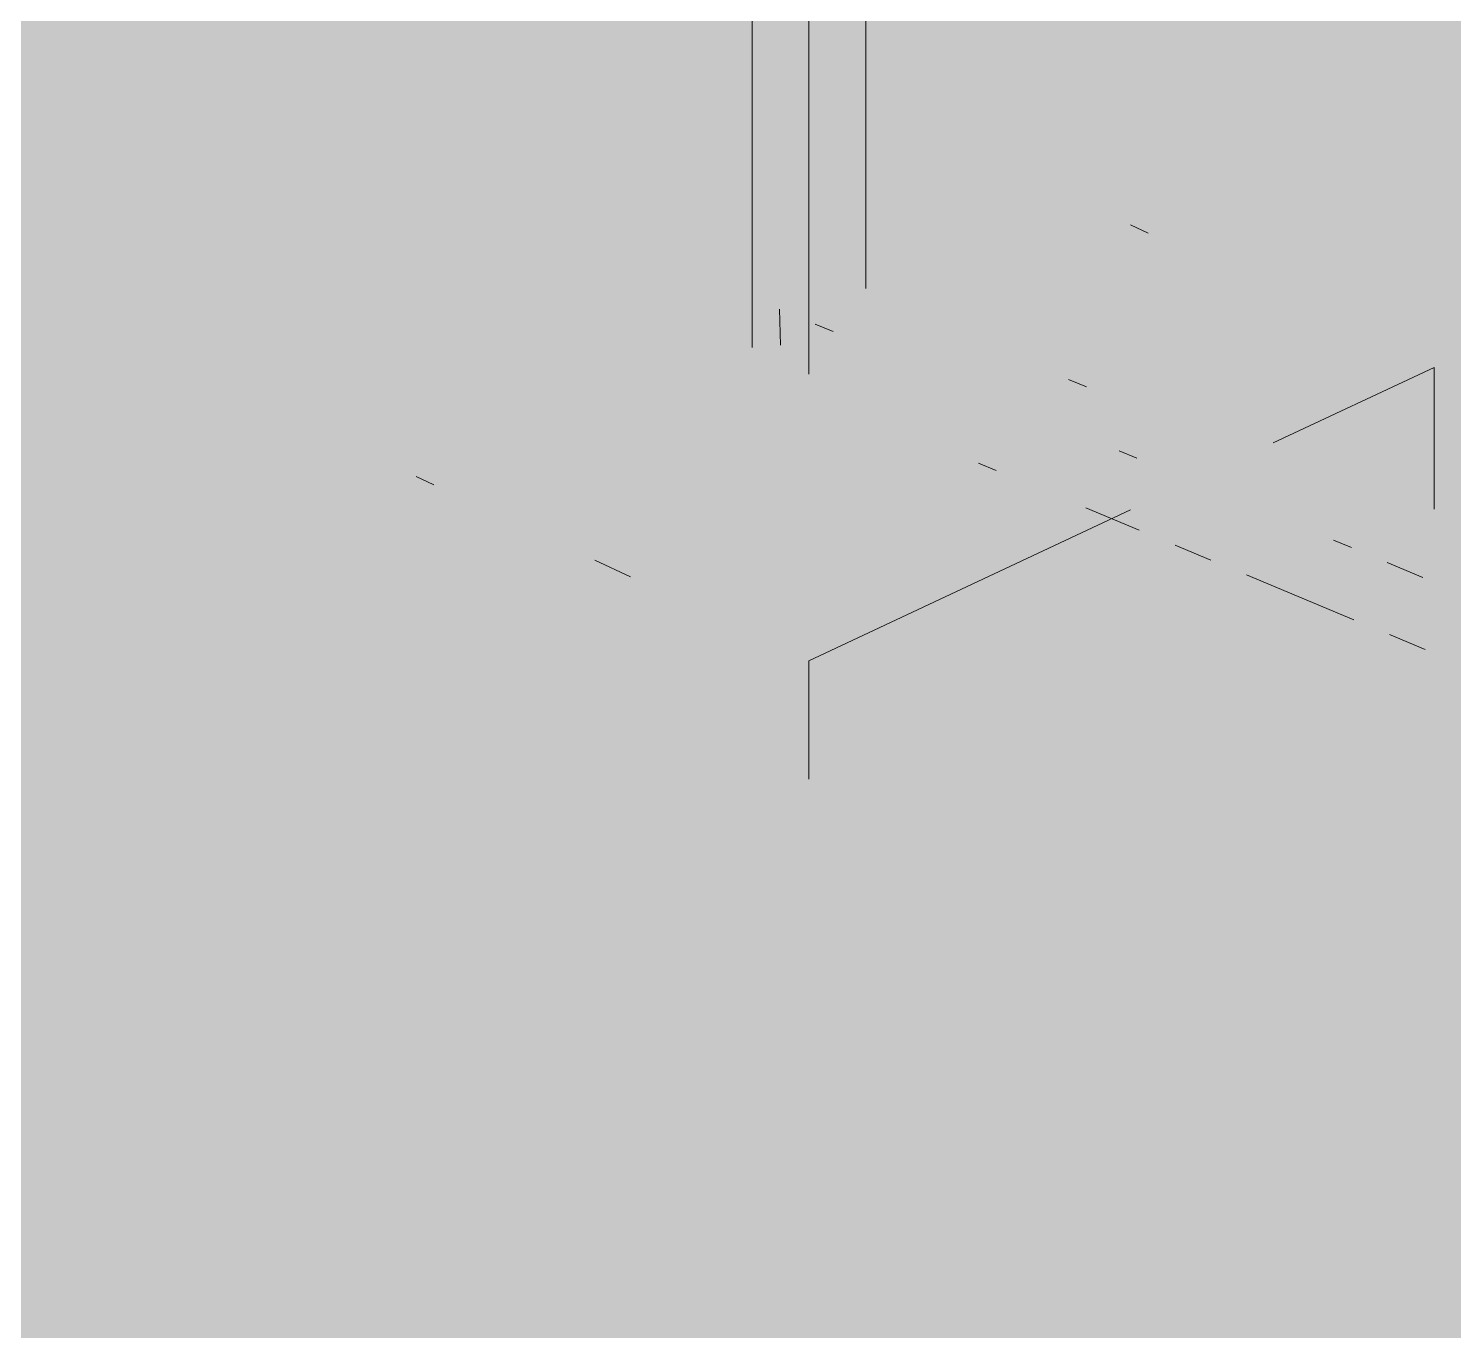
# Paper-space layout '03 3D Building and Roof' of a CAD drawing. Header units: millimetres. Extents: x 5 to 415, y 5 to 292.
# Drawn here: x 261.357 to 264.489, y 66.274 to 69.136 of the extents above; entities that cross this region are included whole.
import ezdxf

# ---------------------------------------------------------------- set-up
doc = ezdxf.new("R2010")
doc.units = ezdxf.units.MM
doc.layers.add('EXISTING', color=7, linetype='Continuous')
doc.layers.add('IMAGES', color=7, linetype='Continuous')

# ---------------------------------------------------------------- blocks, each defined once
blk = doc.blocks.new('SHEET_03')
at = {"layer": 'EXISTING', "color": 250, "lineweight": 9}
for p, q in [((262.9478, 68.4344), (262.9478, 70.7302)), ((263.0727, 70.455), (263.0727, 68.3758)), ((263.1976, 68.5643), (263.1976, 70.427)), ((263.8185, 68.6859), (263.7792, 68.7043)), ((263.0103, 68.4397), (263.0076, 68.5189)), ((263.0862, 68.4861), (263.1255, 68.4697)), ((264.0932, 68.2252), (264.4465, 68.3911)), ((264.4465, 68.0792), (264.4465, 68.3911)), ((263.6825, 68.3482), (263.6432, 68.3646)), ((263.7541, 68.2077), (263.7934, 68.1913)), ((263.4843, 68.1641), (263.445, 68.1804)), ((262.2092, 68.1515), (262.2485, 68.1331)), ((263.0727, 67.7461), (263.7792, 68.0778)), ((263.7986, 68.033), (263.6808, 68.0822)), ((263.9558, 67.9675), (263.8772, 68.0003)), ((264.2255, 68.0112), (264.2648, 67.9948)), ((262.6017, 67.9673), (262.6802, 67.9304)), ((264.27, 67.8365), (264.0343, 67.9348)), ((264.3434, 67.962), (264.4219, 67.9293)), ((264.4272, 67.771), (264.3486, 67.8037)), ((263.0727, 67.7461), (263.0727, 67.4862))]:
    blk.add_line(p, q, dxfattribs=at)
at = {"layer": 'IMAGES', "color": 7}
for points in [[(262.7382, 69.0217), (262.8345, 69.0217), (262.7382, 70.7569), (262.8345, 70.7569)], [(262.8345, 68.9253), (262.9309, 68.9253), (262.8345, 70.7569), (262.9309, 70.7569)], [(262.9309, 69.0217), (263.3164, 69.0217), (262.9309, 70.1785), (263.3164, 70.1785)], [(263.3164, 69.0217), (263.4127, 69.0217), (263.3164, 69.9857), (263.4127, 69.9857)], [(243.6582, 69.1181), (262.7382, 69.1181), (243.6582, 69.2145), (262.7382, 69.2145)], [(263.4127, 69.1181), (264.4727, 69.1181), (263.4127, 69.2145), (264.4727, 69.2145)], [(264.4727, 69.1181), (264.5691, 69.1181), (264.4727, 69.2145), (264.5691, 69.2145)], [(243.8509, 69.0217), (262.7382, 69.0217), (243.8509, 69.1181), (262.7382, 69.1181)], [(263.4127, 69.0217), (264.5691, 69.0217), (263.4127, 69.1181), (264.5691, 69.1181)], [(244.14, 68.9253), (262.5455, 68.9253), (244.14, 69.0217), (262.5455, 69.0217)], [(262.5455, 68.9253), (262.8345, 68.9253), (262.5455, 69.0217), (262.8345, 69.0217)], [(262.9309, 68.5397), (263.22, 68.5397), (262.9309, 69.0217), (263.22, 69.0217)], [(263.22, 68.9253), (263.3164, 68.9253), (263.22, 69.0217), (263.3164, 69.0217)], [(263.3164, 68.9253), (263.4127, 68.9253), (263.3164, 69.0217), (263.4127, 69.0217)], [(263.4127, 68.9253), (263.6055, 68.9253), (263.4127, 69.0217), (263.6055, 69.0217)], [(263.6055, 68.9253), (264.7618, 68.9253), (263.6055, 69.0217), (264.7618, 69.0217)], [(244.2364, 68.8289), (262.4491, 68.8289), (244.2364, 68.9253), (262.4491, 68.9253)], [(262.4491, 68.8289), (262.5455, 68.8289), (262.4491, 68.9253), (262.5455, 68.9253)], [(262.5455, 68.8289), (262.7382, 68.8289), (262.5455, 68.9253), (262.7382, 68.9253)], [(262.7382, 68.8289), (262.8345, 68.8289), (262.7382, 68.9253), (262.8345, 68.9253)], [(262.8345, 68.8289), (262.9309, 68.8289), (262.8345, 68.9253), (262.9309, 68.9253)], [(263.22, 68.8289), (263.4127, 68.8289), (263.22, 68.9253), (263.4127, 68.9253)], [(263.4127, 68.8289), (263.5091, 68.8289), (263.4127, 68.9253), (263.5091, 68.9253)], [(263.5091, 68.8289), (263.6055, 68.8289), (263.5091, 68.9253), (263.6055, 68.9253)], [(263.6055, 68.8289), (263.7018, 68.8289), (263.6055, 68.9253), (263.7018, 68.9253)], [(263.7018, 68.8289), (263.7982, 68.8289), (263.7018, 68.9253), (263.7982, 68.9253)], [(263.7982, 68.8289), (264.7618, 68.8289), (263.7982, 68.9253), (264.7618, 68.9253)], [(244.5255, 68.7325), (262.16, 68.7325), (244.5255, 68.8289), (262.16, 68.8289)], [(262.16, 68.7325), (262.3527, 68.7325), (262.16, 68.8289), (262.3527, 68.8289)], [(262.3527, 68.7325), (262.4491, 68.7325), (262.3527, 68.8289), (262.4491, 68.8289)], [(262.4491, 68.7325), (262.5455, 68.7325), (262.4491, 68.8289), (262.5455, 68.8289)], [(262.5455, 68.7325), (262.6418, 68.7325), (262.5455, 68.8289), (262.6418, 68.8289)], [(262.6418, 68.7325), (262.9309, 68.7325), (262.6418, 68.8289), (262.9309, 68.8289)], [(263.22, 68.7325), (263.5091, 68.7325), (263.22, 68.8289), (263.5091, 68.8289)], [(263.5091, 68.7325), (263.6055, 68.7325), (263.5091, 68.8289), (263.6055, 68.8289)], [(263.6055, 68.7325), (263.7018, 68.7325), (263.6055, 68.8289), (263.7018, 68.8289)], [(263.7018, 68.7325), (263.7982, 68.7325), (263.7018, 68.8289), (263.7982, 68.8289)], [(263.7982, 68.7325), (263.9909, 68.7325), (263.7982, 68.8289), (263.9909, 68.8289)], [(263.9909, 68.7325), (264.9545, 68.7325), (263.9909, 68.8289), (264.9545, 68.8289)], [(244.7182, 68.6361), (261.9673, 68.6361), (244.7182, 68.7325), (261.9673, 68.7325)], [(261.9673, 68.6361), (262.0636, 68.6361), (261.9673, 68.7325), (262.0636, 68.7325)], [(262.0636, 68.6361), (262.16, 68.6361), (262.0636, 68.7325), (262.16, 68.7325)], [(262.16, 68.6361), (262.2564, 68.6361), (262.16, 68.7325), (262.2564, 68.7325)], [(262.2564, 68.6361), (262.3527, 68.6361), (262.2564, 68.7325), (262.3527, 68.7325)], [(262.3527, 68.6361), (262.4491, 68.6361), (262.3527, 68.7325), (262.4491, 68.7325)], [(262.4491, 68.6361), (262.9309, 68.6361), (262.4491, 68.7325), (262.9309, 68.7325)], [(263.22, 68.6361), (263.7018, 68.6361), (263.22, 68.7325), (263.7018, 68.7325)], [(263.7018, 68.6361), (263.7982, 68.6361), (263.7018, 68.7325), (263.7982, 68.7325)], [(263.7982, 68.6361), (263.8945, 68.6361), (263.7982, 68.7325), (263.8945, 68.7325)], [(263.8945, 68.6361), (263.9909, 68.6361), (263.8945, 68.7325), (263.9909, 68.7325)], [(263.9909, 68.6361), (264.1836, 68.6361), (263.9909, 68.7325), (264.1836, 68.7325)], [(264.1836, 68.6361), (265.0509, 68.6361), (264.1836, 68.7325), (265.0509, 68.7325)], [(244.9109, 68.5397), (261.7745, 68.5397), (244.9109, 68.6361), (261.7745, 68.6361)], [(261.7745, 68.5397), (261.8709, 68.5397), (261.7745, 68.6361), (261.8709, 68.6361)], [(261.8709, 68.5397), (261.9673, 68.5397), (261.8709, 68.6361), (261.9673, 68.6361)], [(261.9673, 68.5397), (262.0636, 68.5397), (261.9673, 68.6361), (262.0636, 68.6361)], [(262.0636, 68.5397), (262.16, 68.5397), (262.0636, 68.6361), (262.16, 68.6361)], [(262.16, 68.5397), (262.2564, 68.5397), (262.16, 68.6361), (262.2564, 68.6361)], [(262.2564, 68.5397), (262.9309, 68.5397), (262.2564, 68.6361), (262.9309, 68.6361)], [(263.22, 68.5397), (263.9909, 68.5397), (263.22, 68.6361), (263.9909, 68.6361)], [(263.9909, 68.5397), (264.0873, 68.5397), (263.9909, 68.6361), (264.0873, 68.6361)], [(264.0873, 68.5397), (264.1836, 68.5397), (264.0873, 68.6361), (264.1836, 68.6361)], [(264.1836, 68.5397), (264.3764, 68.5397), (264.1836, 68.6361), (264.3764, 68.6361)], [(264.3764, 68.5397), (264.4727, 68.5397), (264.3764, 68.6361), (264.4727, 68.6361)], [(264.4727, 68.5397), (265.1473, 68.5397), (264.4727, 68.6361), (265.1473, 68.6361)], [(245.0073, 68.4433), (261.6782, 68.4433), (245.0073, 68.5397), (261.6782, 68.5397)], [(261.6782, 68.4433), (261.7745, 68.4433), (261.6782, 68.5397), (261.7745, 68.5397)], [(261.7745, 68.4433), (261.8709, 68.4433), (261.7745, 68.5397), (261.8709, 68.5397)], [(261.8709, 68.4433), (261.9673, 68.4433), (261.8709, 68.5397), (261.9673, 68.5397)], [(261.9673, 68.4433), (262.0636, 68.4433), (261.9673, 68.5397), (262.0636, 68.5397)], [(262.0636, 68.4433), (262.9309, 68.4433), (262.0636, 68.5397), (262.9309, 68.5397)], [(262.9309, 68.4433), (263.1236, 68.4433), (262.9309, 68.5397), (263.1236, 68.5397)], [(263.1236, 68.4433), (263.3164, 68.4433), (263.1236, 68.5397), (263.3164, 68.5397)], [(263.3164, 68.4433), (263.4127, 68.4433), (263.3164, 68.5397), (263.4127, 68.5397)], [(263.4127, 68.4433), (264.0873, 68.4433), (263.4127, 68.5397), (264.0873, 68.5397)], [(264.0873, 68.4433), (264.1836, 68.4433), (264.0873, 68.5397), (264.1836, 68.5397)], [(264.1836, 68.4433), (264.28, 68.4433), (264.1836, 68.5397), (264.28, 68.5397)], [(264.28, 68.4433), (264.3764, 68.4433), (264.28, 68.5397), (264.3764, 68.5397)], [(264.3764, 68.4433), (264.4727, 68.4433), (264.3764, 68.5397), (264.4727, 68.5397)], [(264.4727, 68.4433), (264.5691, 68.4433), (264.4727, 68.5397), (264.5691, 68.5397)], [(245.2964, 68.3469), (261.5818, 68.3469), (245.2964, 68.4433), (261.5818, 68.4433)], [(261.5818, 68.0577), (261.6782, 68.0577), (261.5818, 68.4433), (261.6782, 68.4433)], [(261.6782, 68.3469), (261.7745, 68.3469), (261.6782, 68.4433), (261.7745, 68.4433)], [(261.7745, 68.3469), (263.0273, 68.3469), (261.7745, 68.4433), (263.0273, 68.4433)], [(263.0273, 68.3469), (263.1236, 68.3469), (263.0273, 68.4433), (263.1236, 68.4433)], [(263.1236, 68.3469), (263.22, 68.3469), (263.1236, 68.4433), (263.22, 68.4433)], [(263.22, 68.3469), (263.3164, 68.3469), (263.22, 68.4433), (263.3164, 68.4433)], [(263.3164, 68.3469), (263.5091, 68.3469), (263.3164, 68.4433), (263.5091, 68.4433)], [(263.5091, 68.3469), (263.6055, 68.3469), (263.5091, 68.4433), (263.6055, 68.4433)], [(263.6055, 68.3469), (263.7018, 68.3469), (263.6055, 68.4433), (263.7018, 68.4433)], [(263.7018, 68.3469), (264.3764, 68.3469), (263.7018, 68.4433), (264.3764, 68.4433)], [(264.3764, 68.3469), (264.4727, 68.3469), (264.3764, 68.4433), (264.4727, 68.4433)], [(264.4727, 68.3469), (264.5691, 68.3469), (264.4727, 68.4433), (264.5691, 68.4433)], [(245.5855, 68.2505), (261.5818, 68.2505), (245.5855, 68.3469), (261.5818, 68.3469)], [(261.6782, 68.0577), (261.7745, 68.0577), (261.6782, 68.3469), (261.7745, 68.3469)], [(261.7745, 68.2505), (263.1236, 68.2505), (261.7745, 68.3469), (263.1236, 68.3469)], [(263.1236, 68.2505), (263.22, 68.2505), (263.1236, 68.3469), (263.22, 68.3469)], [(263.22, 68.2505), (263.3164, 68.2505), (263.22, 68.3469), (263.3164, 68.3469)], [(263.3164, 68.2505), (263.4127, 68.2505), (263.3164, 68.3469), (263.4127, 68.3469)], [(263.4127, 68.2505), (263.5091, 68.2505), (263.4127, 68.3469), (263.5091, 68.3469)], [(263.5091, 68.2505), (263.6055, 68.2505), (263.5091, 68.3469), (263.6055, 68.3469)], [(263.6055, 68.2505), (263.7018, 68.2505), (263.6055, 68.3469), (263.7018, 68.3469)], [(263.7018, 68.1541), (263.7982, 68.1541), (263.7018, 68.3469), (263.7982, 68.3469)], [(263.7982, 68.2505), (263.8945, 68.2505), (263.7982, 68.3469), (263.8945, 68.3469)], [(263.8945, 68.2505), (264.4727, 68.2505), (263.8945, 68.3469), (264.4727, 68.3469)], [(264.4727, 68.0577), (264.5691, 68.0577), (264.4727, 68.3469), (264.5691, 68.3469)], [(245.6818, 68.1541), (261.5818, 68.1541), (245.6818, 68.2505), (261.5818, 68.2505)], [(261.7745, 68.1541), (263.22, 68.1541), (261.7745, 68.2505), (263.22, 68.2505)], [(263.22, 68.1541), (263.3164, 68.1541), (263.22, 68.2505), (263.3164, 68.2505)], [(263.3164, 68.1541), (263.4127, 68.1541), (263.3164, 68.2505), (263.4127, 68.2505)], [(263.4127, 68.1541), (263.5091, 68.1541), (263.4127, 68.2505), (263.5091, 68.2505)], [(263.5091, 68.1541), (263.6055, 68.1541), (263.5091, 68.2505), (263.6055, 68.2505)], [(263.6055, 68.1541), (263.7018, 68.1541), (263.6055, 68.2505), (263.7018, 68.2505)], [(263.7982, 68.1541), (263.8945, 68.1541), (263.7982, 68.2505), (263.8945, 68.2505)], [(263.8945, 68.1541), (263.9909, 68.1541), (263.8945, 68.2505), (263.9909, 68.2505)], [(263.9909, 68.1541), (264.1836, 68.1541), (263.9909, 68.2505), (264.1836, 68.2505)], [(264.1836, 68.1541), (264.4727, 68.1541), (264.1836, 68.2505), (264.4727, 68.2505)], [(245.9709, 68.0577), (261.5818, 68.0577), (245.9709, 68.1541), (261.5818, 68.1541)], [(261.7745, 68.0577), (263.5091, 68.0577), (261.7745, 68.1541), (263.5091, 68.1541)], [(263.5091, 68.0577), (263.7982, 68.0577), (263.5091, 68.1541), (263.7982, 68.1541)], [(263.7982, 68.0577), (263.8945, 68.0577), (263.7982, 68.1541), (263.8945, 68.1541)], [(263.8945, 68.0577), (263.9909, 68.0577), (263.8945, 68.1541), (263.9909, 68.1541)], [(263.9909, 68.0577), (264.1836, 68.0577), (263.9909, 68.1541), (264.1836, 68.1541)], [(264.1836, 68.0577), (264.28, 68.0577), (264.1836, 68.1541), (264.28, 68.1541)], [(264.28, 68.0577), (264.3764, 68.0577), (264.28, 68.1541), (264.3764, 68.1541)], [(264.3764, 68.0577), (264.4727, 68.0577), (264.3764, 68.1541), (264.4727, 68.1541)], [(246.0673, 67.9613), (261.5818, 67.9613), (246.0673, 68.0577), (261.5818, 68.0577)], [(261.5818, 67.9613), (261.6782, 67.9613), (261.5818, 68.0577), (261.6782, 68.0577)], [(261.6782, 67.9613), (261.7745, 67.9613), (261.6782, 68.0577), (261.7745, 68.0577)], [(261.7745, 67.9613), (261.8709, 67.9613), (261.7745, 68.0577), (261.8709, 68.0577)], [(261.8709, 67.9613), (261.9673, 67.9613), (261.8709, 68.0577), (261.9673, 68.0577)], [(261.9673, 67.9613), (263.7018, 67.9613), (261.9673, 68.0577), (263.7018, 68.0577)], [(263.7018, 67.9613), (263.7982, 67.9613), (263.7018, 68.0577), (263.7982, 68.0577)], [(263.7982, 67.9613), (263.8945, 67.9613), (263.7982, 68.0577), (263.8945, 68.0577)], [(263.8945, 67.9613), (263.9909, 67.9613), (263.8945, 68.0577), (263.9909, 68.0577)], [(263.9909, 67.9613), (264.0873, 67.9613), (263.9909, 68.0577), (264.0873, 68.0577)], [(264.0873, 67.9613), (264.1836, 67.9613), (264.0873, 68.0577), (264.1836, 68.0577)], [(264.1836, 67.9613), (264.28, 67.9613), (264.1836, 68.0577), (264.28, 68.0577)], [(264.28, 67.9613), (264.3764, 67.9613), (264.28, 68.0577), (264.3764, 68.0577)], [(264.3764, 67.9613), (264.4727, 67.9613), (264.3764, 68.0577), (264.4727, 68.0577)], [(264.4727, 67.9613), (264.5691, 67.9613), (264.4727, 68.0577), (264.5691, 68.0577)], [(246.3564, 67.8648), (261.6782, 67.8648), (246.3564, 67.9613), (261.6782, 67.9613)], [(261.6782, 67.8648), (261.9673, 67.8648), (261.6782, 67.9613), (261.9673, 67.9613)], [(261.9673, 67.8648), (262.0636, 67.8648), (261.9673, 67.9613), (262.0636, 67.9613)], [(262.0636, 67.8648), (262.16, 67.8648), (262.0636, 67.9613), (262.16, 67.9613)], [(262.16, 67.8648), (263.9909, 67.8648), (262.16, 67.9613), (263.9909, 67.9613)], [(263.9909, 67.8648), (264.1836, 67.8648), (263.9909, 67.9613), (264.1836, 67.9613)], [(264.1836, 67.8648), (264.28, 67.8648), (264.1836, 67.9613), (264.28, 67.9613)], [(264.28, 67.8648), (264.3764, 67.8648), (264.28, 67.9613), (264.3764, 67.9613)], [(264.3764, 67.8648), (264.4727, 67.8648), (264.3764, 67.9613), (264.4727, 67.9613)], [(264.4727, 67.8648), (264.5691, 67.8648), (264.4727, 67.9613), (264.5691, 67.9613)], [(246.5491, 67.7684), (261.9673, 67.7684), (246.5491, 67.8648), (261.9673, 67.8648)], [(261.9673, 67.7684), (262.0636, 67.7684), (261.9673, 67.8648), (262.0636, 67.8648)], [(262.0636, 67.7684), (262.16, 67.7684), (262.0636, 67.8648), (262.16, 67.8648)], [(262.16, 67.7684), (262.2564, 67.7684), (262.16, 67.8648), (262.2564, 67.8648)], [(262.2564, 67.7684), (262.3527, 67.7684), (262.2564, 67.8648), (262.3527, 67.8648)], [(262.3527, 67.7684), (263.7982, 67.7684), (262.3527, 67.8648), (263.7982, 67.8648)], [(263.7982, 67.7684), (263.8945, 67.7684), (263.7982, 67.8648), (263.8945, 67.8648)], [(263.8945, 67.7684), (264.1836, 67.7684), (263.8945, 67.8648), (264.1836, 67.8648)], [(264.1836, 67.7684), (264.28, 67.7684), (264.1836, 67.8648), (264.28, 67.8648)], [(264.28, 67.7684), (264.3764, 67.7684), (264.28, 67.8648), (264.3764, 67.8648)], [(264.3764, 67.7684), (264.4727, 67.7684), (264.3764, 67.8648), (264.4727, 67.8648)], [(264.4727, 67.7684), (264.5691, 67.7684), (264.4727, 67.8648), (264.5691, 67.8648)], [(246.7418, 67.672), (262.0636, 67.672), (246.7418, 67.7684), (262.0636, 67.7684)], [(262.0636, 67.672), (262.3527, 67.672), (262.0636, 67.7684), (262.3527, 67.7684)], [(262.3527, 67.672), (262.4491, 67.672), (262.3527, 67.7684), (262.4491, 67.7684)], [(262.4491, 67.672), (262.5455, 67.672), (262.4491, 67.7684), (262.5455, 67.7684)], [(262.5455, 67.672), (262.6418, 67.672), (262.5455, 67.7684), (262.6418, 67.7684)], [(262.6418, 67.672), (263.6055, 67.672), (262.6418, 67.7684), (263.6055, 67.7684)], [(263.6055, 67.672), (263.7982, 67.672), (263.6055, 67.7684), (263.7982, 67.7684)], [(263.7982, 67.672), (263.8945, 67.672), (263.7982, 67.7684), (263.8945, 67.7684)], [(263.8945, 67.672), (264.1836, 67.672), (263.8945, 67.7684), (264.1836, 67.7684)], [(264.1836, 67.672), (264.28, 67.672), (264.1836, 67.7684), (264.28, 67.7684)], [(264.28, 67.672), (264.4727, 67.672), (264.28, 67.7684), (264.4727, 67.7684)], [(264.4727, 67.672), (264.5691, 67.672), (264.4727, 67.7684), (264.5691, 67.7684)], [(246.9345, 67.5756), (262.3527, 67.5756), (246.9345, 67.672), (262.3527, 67.672)], [(262.3527, 67.5756), (262.5455, 67.5756), (262.3527, 67.672), (262.5455, 67.672)], [(262.5455, 67.5756), (262.6418, 67.5756), (262.5455, 67.672), (262.6418, 67.672)], [(262.6418, 67.5756), (262.7382, 67.5756), (262.6418, 67.672), (262.7382, 67.672)], [(262.7382, 67.5756), (263.4127, 67.5756), (262.7382, 67.672), (263.4127, 67.672)], [(263.4127, 67.5756), (263.5091, 67.5756), (263.4127, 67.672), (263.5091, 67.672)], [(263.5091, 67.5756), (263.6055, 67.5756), (263.5091, 67.672), (263.6055, 67.672)], [(263.6055, 67.5756), (263.7982, 67.5756), (263.6055, 67.672), (263.7982, 67.672)], [(263.7982, 67.5756), (264.28, 67.5756), (263.7982, 67.672), (264.28, 67.672)], [(264.28, 67.5756), (264.4727, 67.5756), (264.28, 67.672), (264.4727, 67.672)], [(264.4727, 67.5756), (264.5691, 67.5756), (264.4727, 67.672), (264.5691, 67.672)], [(247.1273, 67.4792), (262.5455, 67.4792), (247.1273, 67.5756), (262.5455, 67.5756)], [(262.5455, 67.4792), (262.7382, 67.4792), (262.5455, 67.5756), (262.7382, 67.5756)], [(262.7382, 67.4792), (262.8345, 67.4792), (262.7382, 67.5756), (262.8345, 67.5756)], [(262.8345, 67.4792), (262.9309, 67.4792), (262.8345, 67.5756), (262.9309, 67.5756)], [(262.9309, 67.4792), (263.0273, 67.4792), (262.9309, 67.5756), (263.0273, 67.5756)], [(263.0273, 67.4792), (263.22, 67.4792), (263.0273, 67.5756), (263.22, 67.5756)], [(263.22, 67.4792), (263.3164, 67.4792), (263.22, 67.5756), (263.3164, 67.5756)], [(263.3164, 67.4792), (263.4127, 67.4792), (263.3164, 67.5756), (263.4127, 67.5756)], [(263.4127, 67.4792), (263.6055, 67.4792), (263.4127, 67.5756), (263.6055, 67.5756)], [(263.6055, 67.4792), (264.4727, 67.4792), (263.6055, 67.5756), (264.4727, 67.5756)], [(264.4727, 67.4792), (264.6655, 67.4792), (264.4727, 67.5756), (264.6655, 67.5756)], [(247.2236, 67.3828), (262.7382, 67.3828), (247.2236, 67.4792), (262.7382, 67.4792)], [(262.7382, 67.3828), (262.8345, 67.3828), (262.7382, 67.4792), (262.8345, 67.4792)], [(262.8345, 67.3828), (262.9309, 67.3828), (262.8345, 67.4792), (262.9309, 67.4792)], [(262.9309, 67.3828), (263.0273, 67.3828), (262.9309, 67.4792), (263.0273, 67.4792)], [(263.0273, 67.3828), (263.1236, 67.3828), (263.0273, 67.4792), (263.1236, 67.4792)], [(263.1236, 67.3828), (263.22, 67.3828), (263.1236, 67.4792), (263.22, 67.4792)], [(263.22, 67.3828), (263.4127, 67.3828), (263.22, 67.4792), (263.4127, 67.4792)], [(263.4127, 67.3828), (264.6655, 67.3828), (263.4127, 67.4792), (264.6655, 67.4792)], [(247.6091, 67.2864), (262.9309, 67.2864), (247.6091, 67.3828), (262.9309, 67.3828)], [(262.9309, 67.2864), (263.22, 67.2864), (262.9309, 67.3828), (263.22, 67.3828)], [(263.22, 67.2864), (264.9545, 67.2864), (263.22, 67.3828), (264.9545, 67.3828)], [(247.8018, 67.19), (265.1473, 67.19), (247.8018, 67.2864), (265.1473, 67.2864)], [(247.9945, 67.0936), (265.4364, 67.0936), (247.9945, 67.19), (265.4364, 67.19)], [(248.0909, 66.9972), (265.6291, 66.9972), (248.0909, 67.0936), (265.6291, 67.0936)], [(248.2836, 66.9008), (265.9182, 66.9008), (248.2836, 66.9972), (265.9182, 66.9972)], [(248.4764, 66.8044), (266.1109, 66.8044), (248.4764, 66.9008), (266.1109, 66.9008)], [(248.8618, 66.708), (266.3036, 66.708), (248.8618, 66.8044), (266.3036, 66.8044)], [(248.9582, 66.6116), (266.5927, 66.6116), (248.9582, 66.708), (266.5927, 66.708)], [(249.2473, 66.5152), (266.7855, 66.5152), (249.2473, 66.6116), (266.7855, 66.6116)], [(249.3436, 66.4188), (267.0745, 66.4188), (249.3436, 66.5152), (267.0745, 66.5152)], [(249.5364, 66.3224), (267.2673, 66.3224), (249.5364, 66.4188), (267.2673, 66.4188)], [(249.8255, 66.226), (267.5564, 66.226), (249.8255, 66.3224), (267.5564, 66.3224)]]:
    blk.add_solid(points, dxfattribs=at)

psp = doc.layouts.new('03 3D Building and Roof')

# ---------------------------------------------------------------- block references
psp.add_blockref('SHEET_03', (0, 0))

doc.saveas('drawing.dxf')
